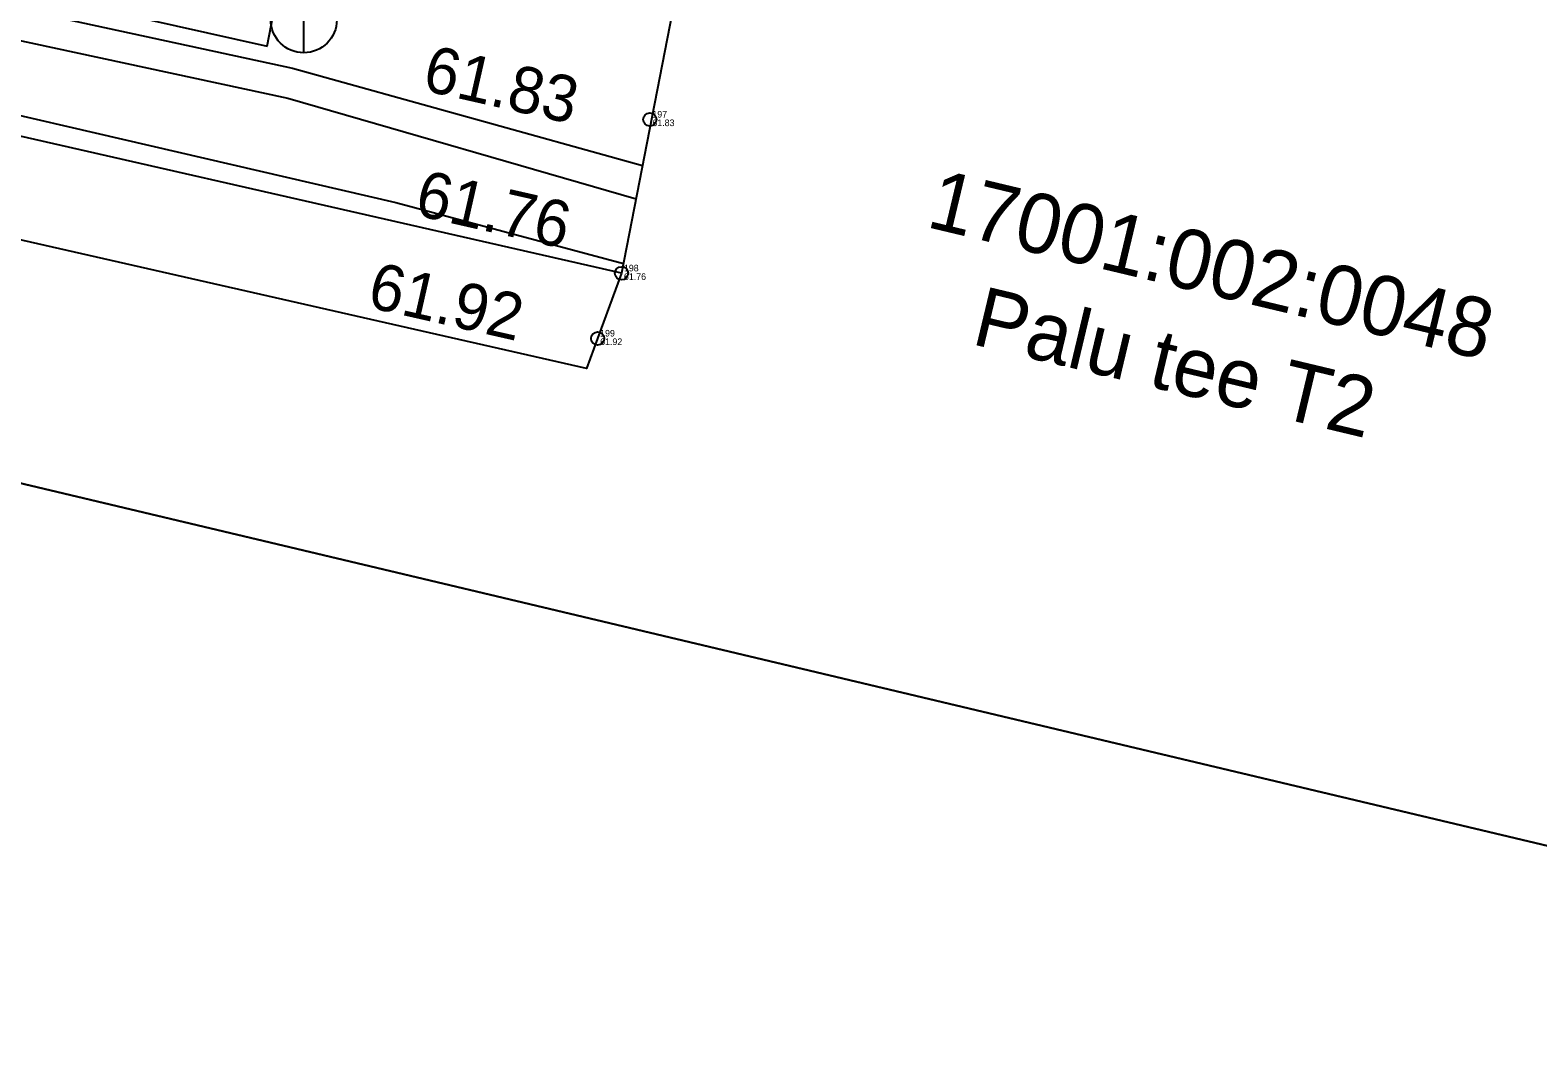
# Model space of a CAD drawing. Extents: x 640083 to 641300, y 6456368 to 6457387.
# Drawn here: x 640696.27 to 640719.06, y 6456564.01 to 6456579.32 of the extents above; entities that cross this region are included whole.
import ezdxf

# ---------------------------------------------------------------- set-up
doc = ezdxf.new("R2010")
doc.units = 0
for name, color, linetype in [('KKAEV', 7, 'Continuous'), ('KORGUS-EH2000', 7, 'Continuous'), ('KPKAABEL', 7, 'Continuous'), ('KTRASS', 7, 'Continuous'), ('MOOTKORG-EH2000', 7, 'Continuous'), ('MOOTMPUNKT', 7, 'Continuous'), ('MOOTNR', 7, 'Continuous'), ('MOOTPIIR', 7, 'Continuous'), ('PIIR', 7, 'Continuous'), ('TEE', 7, 'Continuous'), ('VTRASS', 7, 'Continuous')]:
    doc.layers.add(name, color=color, linetype=linetype)

msp = doc.modelspace()

# ---------------------------------------------------------------- linework, layer by layer
at = {"layer": 'KKAEV'}
msp.add_line((640700.403, 6456578.979), (640700.403, 6456579.979), dxfattribs=at)
msp.add_circle((640700.403, 6456579.479), 0.5, dxfattribs=at)
at = {"layer": 'KORGUS-EH2000'}
for centre in [(640705.637, 6456577.97), (640705.207, 6456575.645), (640704.847, 6456574.66)]:
    msp.add_circle(centre, 0.1, dxfattribs=at)
at = {"layer": 'KPKAABEL'}
msp.add_lwpolyline([(640572.499, 6456604.883), (640575.203, 6456604.27), (640585.469, 6456601.859), (640595.113, 6456599.621), (640605.375, 6456597.418), (640614.875, 6456595.301), (640622.246, 6456593.805), (640625.605, 6456593.125), (640635.488, 6456590.711), (640646.34, 6456588.359), (640656.719, 6456585.977), (640666.895, 6456584.359), (640671.188, 6456583.742), (640691.391, 6456579.125), (640701.797, 6456576.715), (640705.236, 6456575.791)], dxfattribs=at)
at = {"layer": 'KTRASS'}
for points in [[(640572.858, 6456606.812), (640587.268, 6456603.278), (640597.747, 6456601.006), (640619.848, 6456596.327), (640645.789, 6456590.801), (640677.722, 6456583.622), (640700.235, 6456578.745), (640705.525, 6456577.276)], [(640572.791, 6456606.428), (640589.933, 6456602.249), (640618.267, 6456596.284), (640647.77, 6456590.015), (640676.442, 6456583.404), (640700.164, 6456578.291), (640705.427, 6456576.772)]]:
    msp.add_lwpolyline(points, dxfattribs=at)
at = {"layer": 'MOOTMPUNKT'}
for centre in [(640705.637, 6456577.97), (640705.207, 6456575.645), (640704.847, 6456574.66)]:
    msp.add_circle(centre, 0.1, dxfattribs=at)
at = {"layer": 'MOOTPIIR'}
msp.add_lwpolyline([(640697.759, 6456651.278), (640699.25, 6456641.091), (640700.013, 6456630.824), (640700.889, 6456626.872), (640702.364, 6456619.326), (640703.769, 6456600.65), (640705.407, 6456595.857), (640706.664, 6456583.057), (640706.132, 6456580.384), (640705.207, 6456575.645), (640704.847, 6456574.66), (640704.68, 6456574.204), (640651.321, 6456586.33), (640607.177, 6456595.506)], dxfattribs=at)
at = {"layer": 'PIIR'}
msp.add_lwpolyline([(640737.44, 6456562.66), (640668.29, 6456579.08), (640578.52, 6456600.38), (640556.84, 6456605.53)], dxfattribs=at)
msp.add_lwpolyline([(640652.17, 6456463.69), (640668.29, 6456579.08), (640737.44, 6456562.66), (640733.65, 6456426.86), (640728.59, 6456422.41)], close=True, dxfattribs=at)
at = {"layer": 'TEE'}
msp.add_lwpolyline([(640705.207, 6456575.645), (640692.635, 6456578.508), (640679.394, 6456581.538), (640666.369, 6456584.429), (640651.82, 6456587.621), (640635.058, 6456591.255), (640623.388, 6456593.764), (640607.837, 6456597.258), (640592.187, 6456600.901), (640572.752, 6456605.777)], dxfattribs=at)
at = {"layer": 'VTRASS'}
for points in [[(640572.931, 6456607.234), (640587.356, 6456603.668), (640635.039, 6456593.37), (640667.321, 6456586.352), (640699.851, 6456579.077)], [(640699.851, 6456579.077), (640700.875, 6456584.374)]]:
    msp.add_lwpolyline(points, dxfattribs=at)

# ---------------------------------------------------------------- texts
at = {"layer": 'KORGUS-EH2000'}
for s, p in [(' 61.83', (640701.921, 6456578.476)), (' 61.76', (640701.803, 6456576.59)), (' 61.92', (640701.088, 6456575.196))]:
    msp.add_text(s, height=0.7, rotation=347.2123, dxfattribs=at).set_placement(p)
at = {"layer": 'MOOTKORG-EH2000'}
for s, p in [(' 61.83', (640705.637, 6456577.87)), (' 61.76', (640705.207, 6456575.545)), (' 61.92', (640704.847, 6456574.56))]:
    msp.add_text(s, height=0.1, dxfattribs=at).set_placement(p)
at = {"layer": 'MOOTNR'}
for s, p in [(' 197', (640705.637, 6456577.999)), (' 198', (640705.207, 6456575.674)), (' 199', (640704.847, 6456574.689))]:
    msp.add_text(s, height=0.1, dxfattribs=at).set_placement(p)
at = {"layer": 'PIIR'}
for s, p in [('17001:002:0048', (640709.796, 6456576.35)), ('Palu tee T2', (640710.48, 6456574.579))]:
    msp.add_text(s, height=0.9, rotation=346.5721, dxfattribs=at).set_placement(p)

doc.saveas('drawing.dxf')
